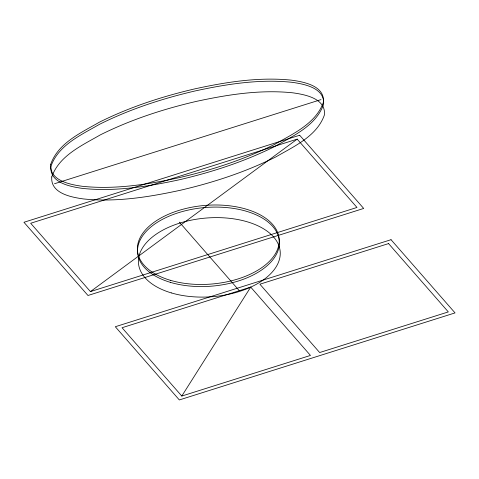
<?xml version="1.0" encoding="UTF-8"?>
<svg xmlns="http://www.w3.org/2000/svg" width="479" height="479" viewBox="0 0 479 479"><rect width="100%" height="100%" fill="white"/><g stroke="black" fill="none" stroke-linecap="round" stroke-linejoin="round"><path stroke-width="0.72" d="M181.792 396.055L250.703 287.107L310.464 355.436L181.792 396.055L122.031 327.726L250.703 287.107M90.435 291.597L297.208 139.126L356.969 207.461L90.435 291.597L30.68 223.262L297.208 139.126M54.498 183.738L321.026 99.602M179.356 222.142L239.117 290.478M50.732 164.291C49.223 180.691 70.15 184.607 82.418 186.307C114.846 189.69 147.478 184.523 179.128 177.673C212.089 170.015 244.5 159.399 274.82 144.275C293.016 133.749 316.038 123.51 323.415 102.207C324.924 85.807 303.997 81.891 291.723 80.185C259.295 76.808 226.663 81.969 195.013 88.825C162.058 96.483 129.647 107.098 99.321 122.223C81.131 132.749 58.103 142.987 50.732 164.291M50.906 166.399C49.397 182.798 70.323 186.708 82.592 188.415C115.02 191.792 147.652 186.63 179.302 179.775C212.263 172.117 244.667 161.501 274.994 146.382C293.184 135.856 316.212 125.618 323.588 104.308C325.097 87.914 304.171 83.999 291.897 82.292C259.468 78.915 226.836 84.076 195.187 90.932C162.231 98.59 129.821 109.206 99.494 124.324C81.304 134.85 58.276 145.089 50.906 166.399M51.768 176.925C50.259 193.324 71.185 197.234 83.46 198.941C115.888 202.318 148.52 197.156 180.17 190.301C213.125 182.649 245.535 172.033 275.856 156.908C294.052 146.382 317.08 136.144 324.451 114.834C325.959 98.44 305.033 94.525 292.765 92.818C260.337 89.441 227.705 94.603 196.055 101.458C163.094 109.116 130.683 119.732 100.362 134.856C82.166 145.382 59.145 155.621 51.768 176.925M299.668 135.234L23.95 222.274L87.974 295.489L363.693 208.449L299.668 135.234M391.026 239.698L115.307 326.732L179.332 399.947L455.05 312.907L391.026 239.698M388.565 243.589L259.893 284.203L319.655 352.538L448.32 311.919L388.565 243.589M170.243 280.263A71.102 39.452 -4.7 0 0 279.155 242.38A71.102 39.452 -4.7 0 0 175.452 211.544A71.102 39.452 -4.7 0 0 170.243 280.263M170.416 282.37A71.102 39.452 -4.7 0 0 279.329 244.488A71.102 39.452 -4.7 0 0 175.625 213.646A71.102 39.452 -4.7 0 0 170.416 282.37M171.284 292.897A71.102 39.452 -4.7 0 0 280.197 255.014A71.102 39.452 -4.7 0 0 176.494 224.178A71.102 39.452 -4.7 0 0 171.284 292.897"/></g></svg>
